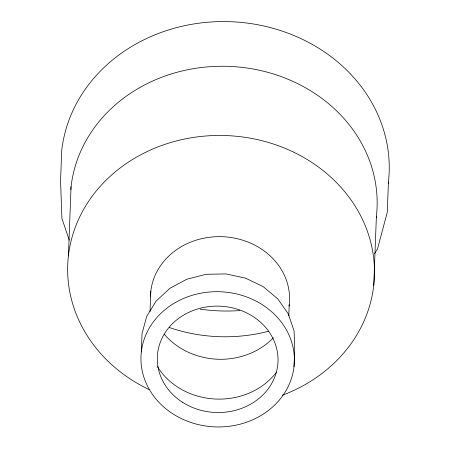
<?xml version="1.0" encoding="UTF-8"?>
<svg xmlns="http://www.w3.org/2000/svg" width="449" height="449" viewBox="0 0 449 449"><rect width="100%" height="100%" fill="white"/><g stroke="black" fill="none" stroke-linecap="round" stroke-linejoin="round"><path stroke-width="0.67" d="M68.4 255.997L71.054 186.79M141.334 351.904L142.03 333.736L146.615 316.59L156.095 301.116L169.812 288.37L186.84 279.222L206.018 274.294L226.032 273.924L245.53 278.133L263.17 286.642L277.763 298.86L288.303 313.963L294.078 330.919L294.696 348.57L293.994 366.738A76.728 67.619 2.2 0 1 172.854 413.832A76.728 67.619 2.2 0 1 186.144 297.395A76.728 67.619 2.2 0 1 293.994 366.738M150.039 311.505L150.819 291.244M288.797 315.871L289.229 304.691M373.742 285.446L376.397 216.238M388.441 182.058L387.279 212.242L377.508 248.926L374.612 253.657M69.309 240.187L61.9 218.455L60.559 180.728L61.721 150.55A164.199 144.707 2.2 0 1 242.134 22.501A164.199 144.707 2.2 0 1 388.278 183.411M150.482 296.099A69.567 61.305 2.2 0 1 225.005 236.848A69.567 61.305 2.2 0 1 289.049 306.066M273.362 337.777A69.567 61.305 2.2 0 1 164.312 334.202M148.989 389.507A153.451 135.239 2.2 0 1 105.021 181.244A153.451 135.239 2.2 0 1 344.703 191.684A153.451 135.239 2.2 0 1 282.191 395.305M70.779 189.529A153.451 135.239 2.2 0 1 238.166 66.98A153.451 135.239 2.2 0 1 376.234 217.602M268.278 331.328A153.451 135.239 2.2 0 1 169.262 327.501M276.236 372.474A69.567 61.305 2.2 0 1 157.436 366.648M239.76 310.579A164.199 144.707 2.2 0 1 200.187 309.148M182.412 402.209A60.368 53.201 2.2 0 0 277.718 365.16A60.368 53.201 2.2 0 0 192.862 310.601A60.368 53.201 2.2 0 0 182.412 402.209"/></g></svg>
